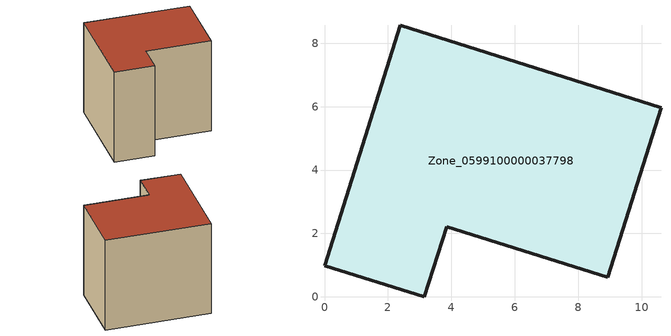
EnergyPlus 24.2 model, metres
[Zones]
Zone_0599100000037798
 floor ground (C_G): 3.85,2.21 3.15,0 0,0.99 2.39,8.57 10.61,5.97 8.93,0.62 z0
 wall outside (C_F): 2.39,8.57 0,0.99 3.15,0 3.85,2.21 8.93,0.62 10.61,5.97 2.39,8.57 z0:8.12
 roof outside (C_R): 8.93,0.62 10.61,5.97 2.39,8.57 0,0.99 3.15,0 3.85,2.21 z8.12
[BUILDING]
Pand.0599100000037798: North Axis=0; Terrain=City; Loads Convergence Tolerance Value=0.04; Temperature Convergence Tolerance Value=0.4; Solar Distribution=FullExterior; Maximum Number of Warmup Days=25; Minimum Number of Warmup Days=1
[Site:Location]
Rotterdam.The.Hague.AP_ZH_NLD Design_Conditions: Latitude=51.96; Longitude=4.45; Time Zone=1; Elevation=-4.5
[SITE:GROUNDTEMPERATURE:BUILDINGSURFACE]
18, 18, 18, 18, 18, 18, 18, 18, 18, 18, 18, 18
[MATERIAL] Thermal Absorptance=0.9; Solar Absorptance=0.7; Visible Absorptance=0.7
Name | Roughness | Thickness | Conductivity | Density | Specific Heat
G.TC.1975-1991 | MediumSmooth | 0.15 | 0.288461 | 540 | 1210
F.TC.1975-1991 | Rough | 0.3 | 0.230769 | 1920 | 840
R.TC.1975-1991 | MediumRough | 0.2 | 0.153846 | 1500 | 1000
[CONSTRUCTION]
C_G: G.TC.1975-1991
C_F: F.TC.1975-1991
C_R: R.TC.1975-1991
[ZONE]
Zone_0599100000037798: Type=1; Multiplier=1; Ceiling Height=Autocalculate; Volume=Autocalculate; Floor Area=autocalculate; Part of Total Floor Area=Yes
[ZONEINFILTRATION:DESIGNFLOWRATE]
Infil_Zone_0599100000037798: Zone or ZoneList or Space or SpaceList=Zone_0599100000037798; Schedule=AlwaysOn; Design Flow Rate Calculation Method=Flow/Area; Flow Rate per Floor Area=0.003; Constant Term Coefficient=1; Temperature Term Coefficient=0; Velocity Term Coefficient=0; Velocity Squared Term Coefficient=0
[HVACTEMPLATE:ZONE:IDEALLOADSAIRSYSTEM]
Zone_0599100000037798: Maximum Heating Supply Air Temperature=50; Minimum Cooling Supply Air Temperature=13; Maximum Heating Supply Air Humidity Ratio=0.0156; Minimum Cooling Supply Air Humidity Ratio=0.0077; Heating Limit=NoLimit; Cooling Limit=NoLimit; Dehumidification Control Type=ConstantSensibleHeatRatio; Cooling Sensible Heat Ratio=0.7; Dehumidification Setpoint=60; Humidification Control Type=None; Humidification Setpoint=30; Outdoor Air Method=None; Outdoor Air Flow Rate per Person=0.00944; Outdoor Air Flow Rate per Zone Floor Area=0; Outdoor Air Flow Rate per Zone=0; Demand Controlled Ventilation Type=None; Outdoor Air Economizer Type=NoEconomizer; Heat Recovery Type=None; Sensible Heat Recovery Effectiveness=0.7; Latent Heat Recovery Effectiveness=0.65
[ZONECONTROL:THERMOSTAT]
ThermostatControl_Zone_0599100000037798: Zone or ZoneList=Zone_0599100000037798; Control Type Schedule=DualSetpointControlType; Control 1=Thermostat_Zone_0599100000037798; Temperature Difference Between Cutout And Setpoint=0
[THERMOSTATSETPOINT:DUALSETPOINT]
Thermostat_Zone_0599100000037798: Heating Setpoint Temperature Schedule=HeatingSetpoint_Zone_0599100000037798; Cooling Setpoint Temperature Schedule=CoolingSetpoint_Zone_0599100000037798
[SCHEDULE:COMPACT]
HeatingSetpoint_Zone_0599100000037798: Through: 12/31, For: AllDays, Until: 24:00, 21
CoolingSetpoint_Zone_0599100000037798: Through: 12/31, For: AllDays, Until: 24:00, 24
DualSetpointControlType: Through: 12/31, For: AllDays, Until: 24:00, 4
AlwaysOn: Through: 12/31, For: AllDays, Until: 24:00, 1
